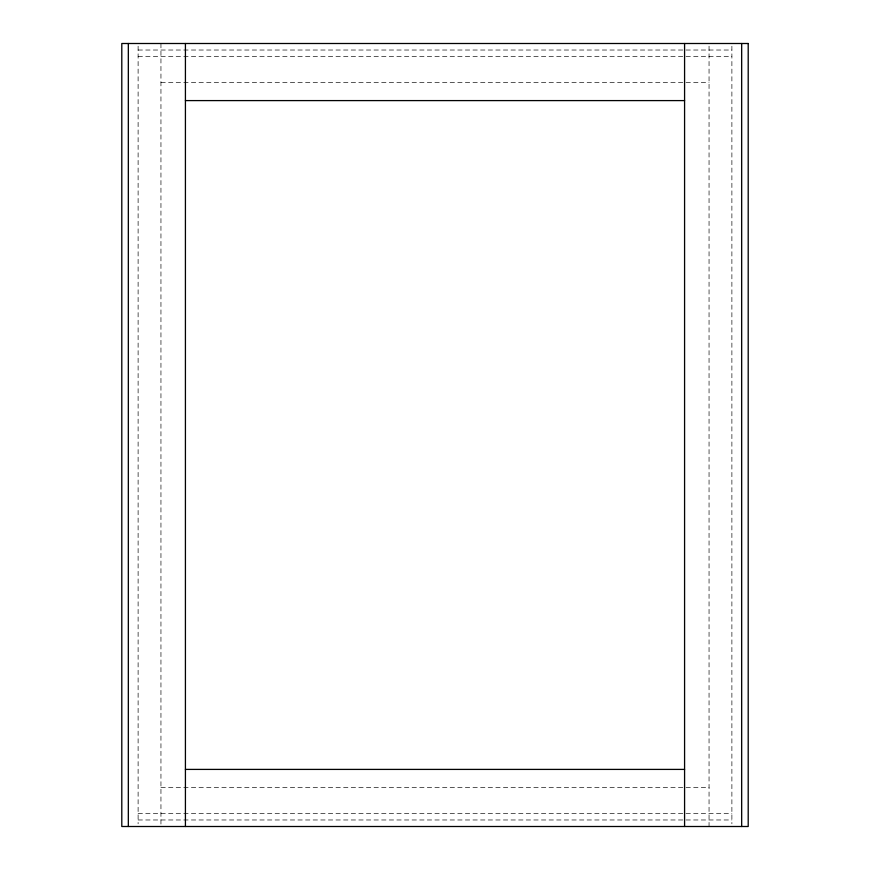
<?xml version="1.0" encoding="UTF-8"?>
<svg xmlns="http://www.w3.org/2000/svg" width="870" height="870" viewBox="0 0 870 870"><rect width="100%" height="100%" fill="white"/><g stroke="black" fill="none" stroke-linecap="round" stroke-linejoin="round"><path stroke-width="0.65" stroke-dasharray="4.35 3.26" d="M138.112 50.025L731.887 50.025M138.112 56.55L731.887 56.55M160.95 82.65L709.05 82.65M160.95 787.35L709.05 787.35M138.112 813.45L731.887 813.45M138.112 819.975L731.887 819.975M731.887 46.219L731.887 823.781M709.05 46.197L709.05 826.5M160.95 43.5L160.95 826.5M138.112 46.219L138.112 823.781"/><path stroke-width="1.3" d="M185.419 100.594L684.581 100.594M185.419 769.406L684.581 769.406M741.675 43.5L741.675 826.5M684.581 43.5L684.581 826.5M185.419 43.5L185.419 826.5M128.325 43.5L128.325 826.5M748.2 43.5L121.8 43.5L121.8 826.5L748.2 826.5L748.2 43.5"/></g></svg>
